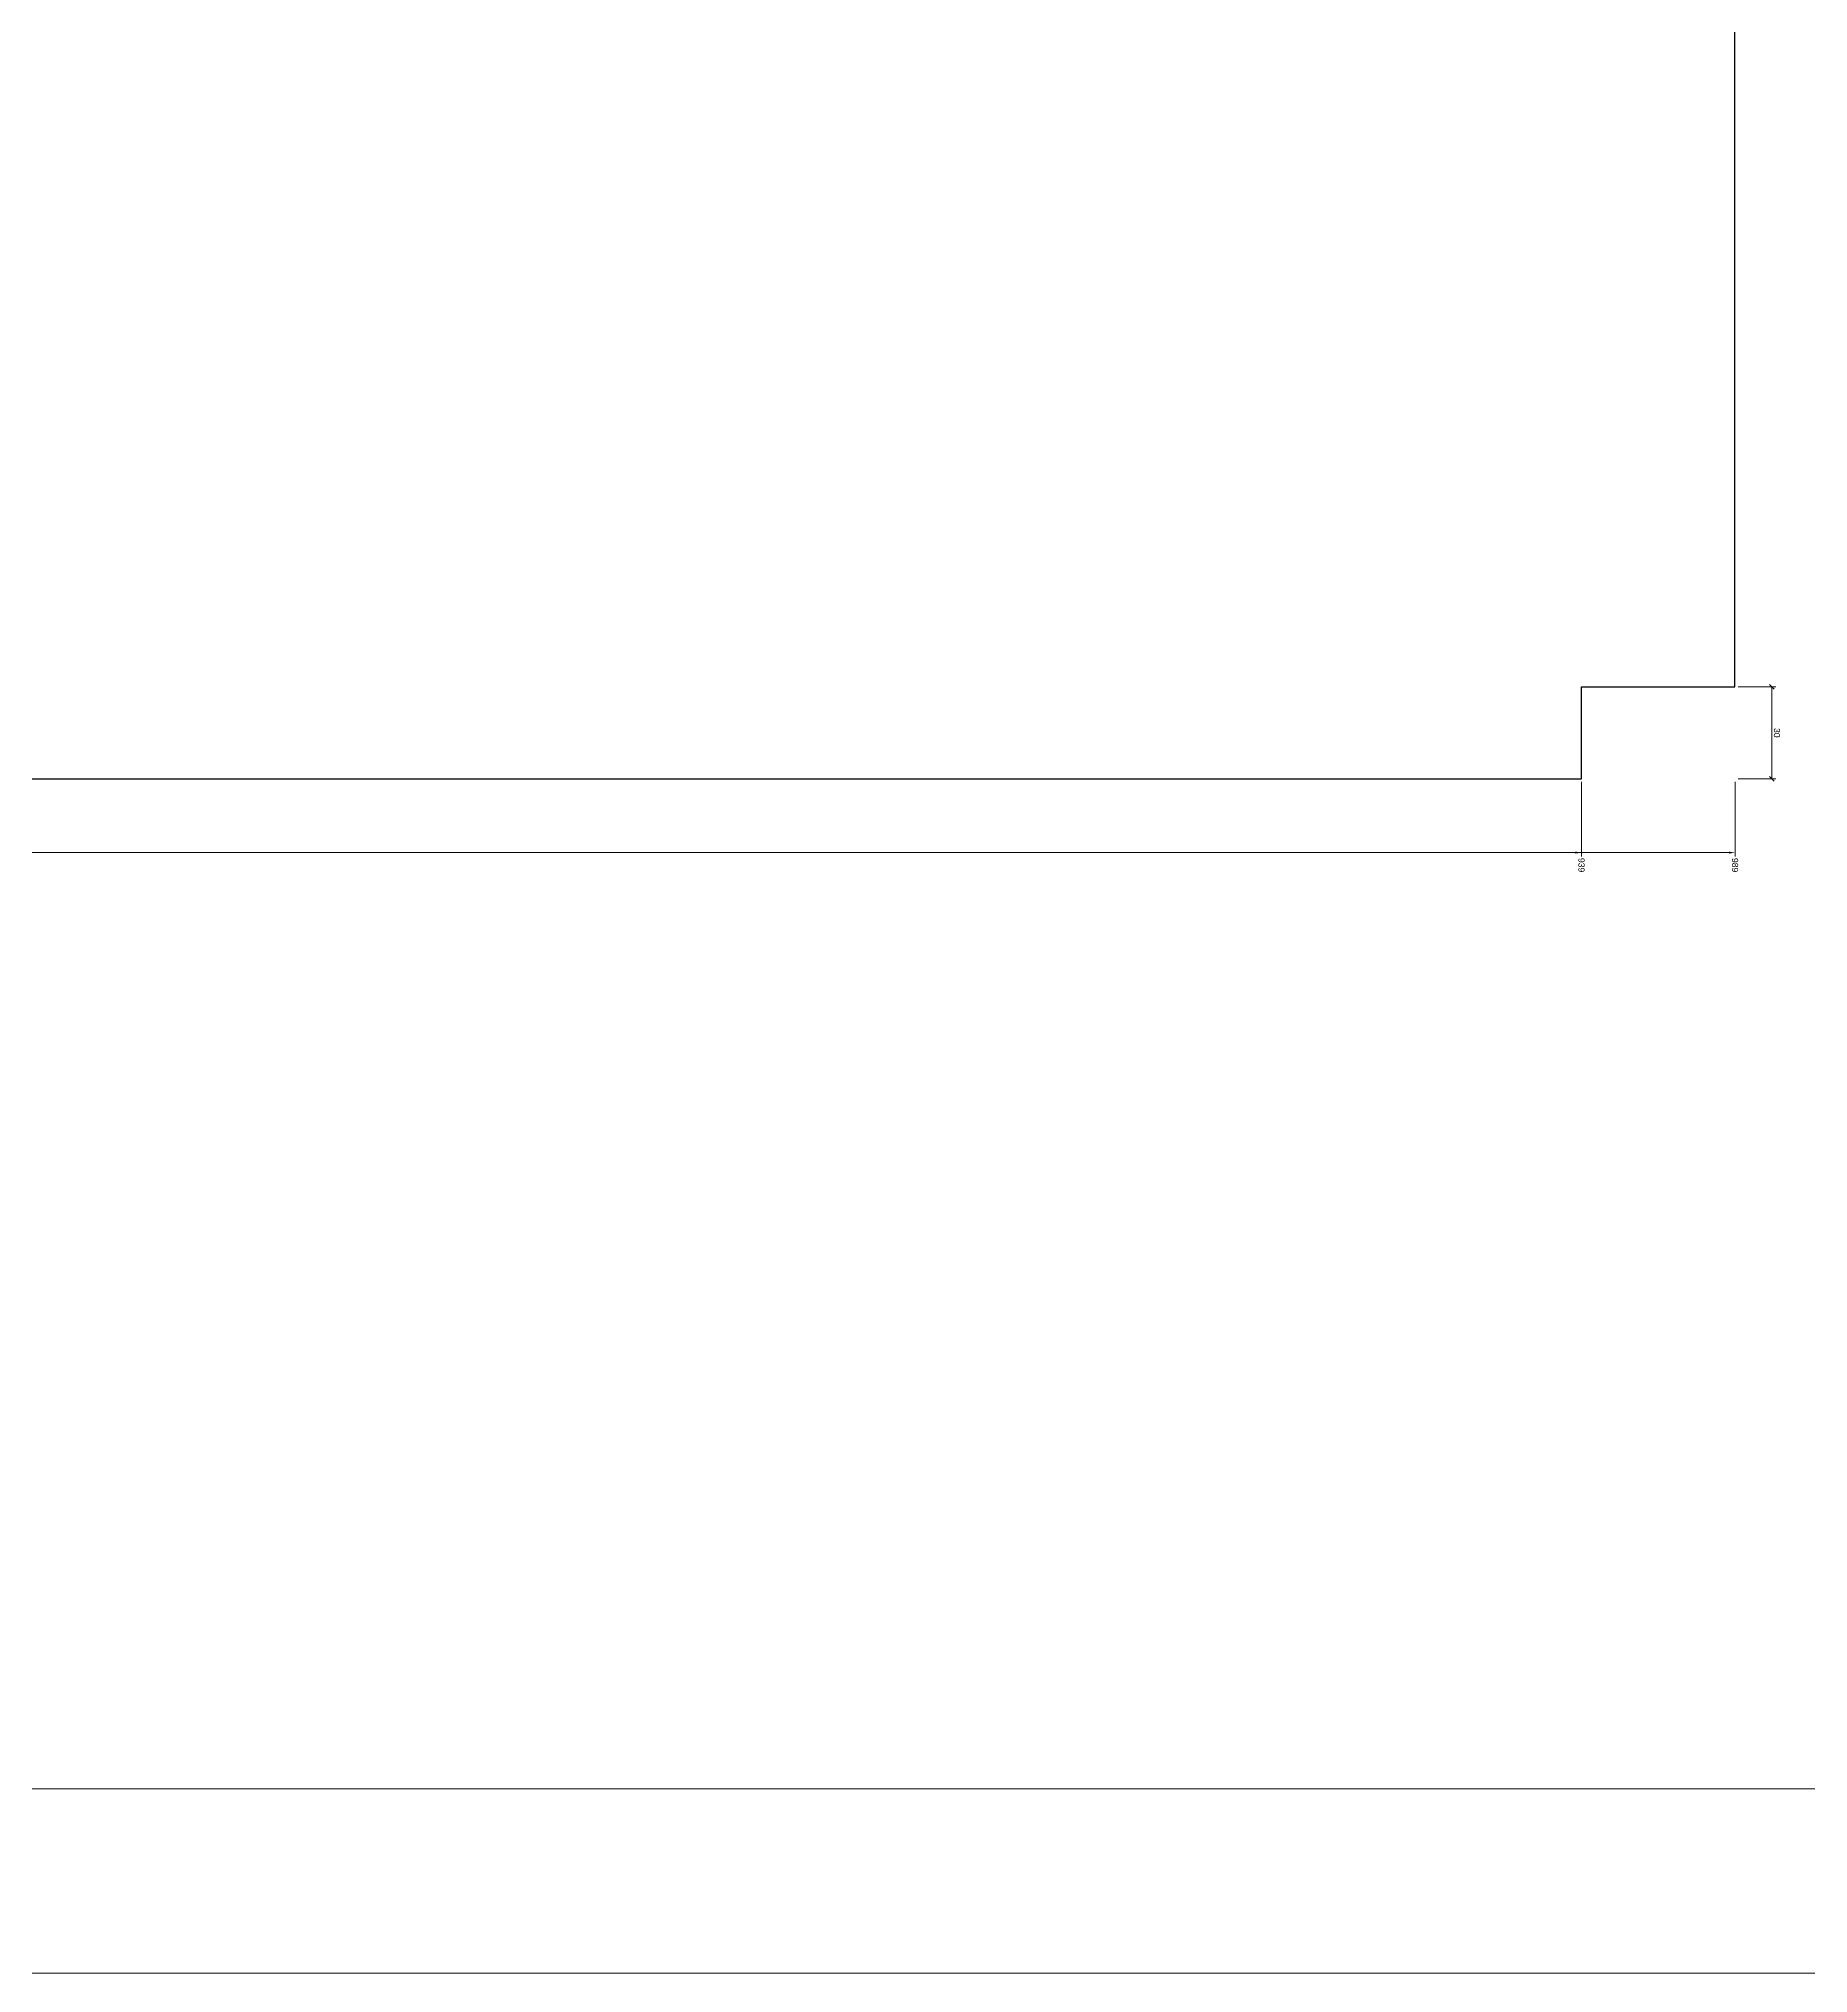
# Paper-space layout 'Cabinet back' of a CAD drawing. Header units: millimetres. Extents: x -5 to 1777, y -5 to 1255.
# Drawn here: x 886 to 1462, y -5 to 625 of the extents above; entities that cross this region are included whole.
import ezdxf

# ---------------------------------------------------------------- set-up
doc = ezdxf.new("R2010")
doc.units = ezdxf.units.MM
doc.layers.get('0').update_dxf_attribs({"true_color": 0xc2c2ced6})
doc.layers.add('New project_cabinet-001_Cabinet back_View from above', color=1, linetype='Continuous', true_color=0xc2ff0000)
doc.layers.add('TitleBlock', color=7, linetype='Continuous')
doc.styles.add('Blum_Dimension', font='arial.ttf', dxfattribs={"height": 2})
doc.dimstyles.new('Blum_Chain', dxfattribs={"dimtxt": 2, "dimasz": 2, "dimexe": 1.25, "dimexo": 1, "dimtad": 0, "dimjust": 4, "dimtih": 1, "dimtoh": 1, "dimtxsty": 'Blum_Dimension', "dimblk1": 'DOTSMALL', "dimsah": 1, "dimcen": 2, "dimadec": 0, "dimazin": 2, "dimtfac": 1, "dimtix": 1, "dimtmove": 0, "dimatfit": 3, "dimldrblk": 'OBLIQUE', "dimfxl": 1, "dimlwd": 5, "dimlwe": 5, "dimarcsym": 0})
doc.dimstyles.new('Blum_Default', dxfattribs={"dimtxt": 2, "dimasz": 1.5, "dimexe": 1.25, "dimexo": 1, "dimtad": 1, "dimtxsty": 'Blum_Dimension', "dimblk": 'OBLIQUE', "dimcen": 2, "dimadec": 0, "dimazin": 2, "dimtfac": 1, "dimtix": 1, "dimtmove": 0, "dimatfit": 3, "dimfxl": 1, "dimlwd": 5, "dimlwe": 5, "dimarcsym": 0})

# ---------------------------------------------------------------- blocks, each defined once
blk = doc.blocks.new('TitleBlock_Cabinet back')
at = {"layer": 'TitleBlock', "lineweight": 0}
for points in [[(-0.79, -0.79, 0), (-0.79, 209.21, 0), (296.21, 209.21, 0), (296.21, -0.79, 0)], [(9.21, 9.21, 0), (9.21, 189.21, 0), (286.21, 189.21, 0), (286.21, 9.21, 0)]]:
    blk.add_polyline3d(points, close=True, dxfattribs=at)
blk = doc.blocks.new('_DotSmall')
at = {"color": 0, "linetype": 'ByBlock', "const_width": 0.5}
blk.add_lwpolyline([(-0.0625, 0, 1), (0.0625, 0, 1)], format="xyb", close=True, dxfattribs=at)
blk = doc.blocks.new('*D460')
at = {"layer": 'Defpoints', "color": 0, "lineweight": 0}
for p in [(449.57, 384.19), (1388.57, 384.19), (1388.57, 360.19)]:
    blk.add_point(p, dxfattribs=at)
at = {"layer": 'New project_cabinet-001_Cabinet back_View from above', "color": 0, "lineweight": 5}
for p, q in [((449.57, 383.19), (449.57, 358.94)), ((1388.57, 383.19), (1388.57, 358.94)), ((449.57, 360.19), (1386.57, 360.19))]:
    blk.add_line(p, q, dxfattribs=at)
at = {"layer": 'New project_cabinet-001_Cabinet back_View from above', "color": 0, "lineweight": 0}
blk.add_solid([(1386.57, 359.86), (1386.57, 360.53), (1388.57, 360.19)], dxfattribs=at)
at = {"layer": 'New project_cabinet-001_Cabinet back_View from above', "color": 0, "lineweight": 5, "xscale": 2, "yscale": 2, "zscale": 2, "rotation": 180}
blk.add_blockref('_DotSmall', (449.57, 360.19), dxfattribs=at)
at = {"layer": 'New project_cabinet-001_Cabinet back_View from above', "color": 0, "lineweight": 0, "insert": (1388.57, 356.11), "char_height": 2, "attachment_point": 5, "rotation": 270, "style": 'Blum_Dimension'}
blk.add_mtext('939', dxfattribs=at)
blk = doc.blocks.new('_Oblique')
at = {"color": 0, "linetype": 'ByBlock', "lineweight": -2}
blk.add_line((-0.5, -0.5), (0.5, 0.5), dxfattribs=at)
blk = doc.blocks.new('*D463')
at = {"layer": 'Defpoints', "color": 0, "lineweight": 0}
for p in [(449.57, 384.19), (1438.57, 384.19), (1438.57, 360.19)]:
    blk.add_point(p, dxfattribs=at)
at = {"layer": 'New project_cabinet-001_Cabinet back_View from above', "color": 0, "lineweight": 5}
for p, q in [((449.57, 383.19), (449.57, 358.94)), ((1438.57, 383.19), (1438.57, 358.94)), ((449.57, 360.19), (1436.57, 360.19))]:
    blk.add_line(p, q, dxfattribs=at)
at = {"layer": 'New project_cabinet-001_Cabinet back_View from above', "color": 0, "lineweight": 0}
blk.add_solid([(1436.57, 359.86), (1436.57, 360.53), (1438.57, 360.19)], dxfattribs=at)
at = {"layer": 'New project_cabinet-001_Cabinet back_View from above', "color": 0, "lineweight": 5, "xscale": 2, "yscale": 2, "zscale": 2, "rotation": 180}
blk.add_blockref('_DotSmall', (449.57, 360.19), dxfattribs=at)
at = {"layer": 'New project_cabinet-001_Cabinet back_View from above', "color": 0, "lineweight": 0, "insert": (1438.57, 356.11), "char_height": 2, "attachment_point": 5, "rotation": 270, "style": 'Blum_Dimension'}
blk.add_mtext('989', dxfattribs=at)
blk = doc.blocks.new('*D466')
at = {"layer": 'Defpoints', "color": 0, "lineweight": 0}
for p in [(1438.57, 414.19), (1450.57, 414.19), (1438.57, 384.19)]:
    blk.add_point(p, dxfattribs=at)
at = {"layer": 'New project_cabinet-001_Cabinet back_View from above', "color": 0, "lineweight": 5}
for p, q in [((1439.57, 414.19), (1451.82, 414.19)), ((1450.57, 384.19), (1450.57, 414.19)), ((1439.57, 384.19), (1451.82, 384.19))]:
    blk.add_line(p, q, dxfattribs=at)
at = {"layer": 'New project_cabinet-001_Cabinet back_View from above', "color": 0, "lineweight": 5, "xscale": 1.5, "yscale": 1.5, "zscale": 1.5}
for p, rotation in [((1450.57, 414.19), 90), ((1450.57, 384.19), 270)]:
    blk.add_blockref('_Oblique', p, dxfattribs=dict(at, rotation=rotation))
at = {"layer": 'New project_cabinet-001_Cabinet back_View from above', "color": 0, "lineweight": 0, "insert": (1452.22, 399.19), "char_height": 2, "attachment_point": 5, "rotation": 270, "style": 'Blum_Dimension'}
blk.add_mtext('30', dxfattribs=at)

psp = doc.layouts.new('Cabinet back')

# ---------------------------------------------------------------- linework, layer by layer
at = {"linetype": 'Continuous', "lineweight": 30}
for p, q in [((1438.568, 414.193), (1438.568, 934.193)), ((1388.568, 384.193), (1388.568, 414.193)), ((1388.568, 414.193), (1438.568, 414.193)), ((449.568, 384.193), (1388.568, 384.193))]:
    psp.add_line(p, q, dxfattribs=at)

# ---------------------------------------------------------------- block references
at = {"lineweight": 0, "xscale": 6, "yscale": 6, "zscale": 6}
psp.add_blockref('TitleBlock_Cabinet back', (0, 0), dxfattribs=at)

# ---------------------------------------------------------------- dimensions: what is measured, and where the dimension line sits
at = {"layer": 'New project_cabinet-001_Cabinet back_View from above', "lineweight": 0}
dim = psp.add_linear_dim(base=(1450.568, 414.193), p1=(1438.568, 384.193), p2=(1438.568, 414.193), angle=90, dimstyle='Blum_Default', override={"dimscale": 0}, dxfattribs=at)
dim.commit()
dim.dimension.update_dxf_attribs({"geometry": '*D466', "text_midpoint": (1452.215, 399.193)})
for base, p2, picture, middle in [((1388.568, 360.193), (1388.568, 384.193), '*D460', (1388.568, 356.107)), ((1438.568, 360.193), (1438.568, 384.193), '*D463', (1438.568, 356.107))]:
    dim = psp.add_linear_dim(base=base, p1=(449.568, 384.193), p2=p2, dimstyle='Blum_Chain', override={"dimscale": 0}, dxfattribs=at)
    dim.commit()
    dim.dimension.update_dxf_attribs({"geometry": picture, "text_midpoint": middle})

doc.saveas('drawing.dxf')
